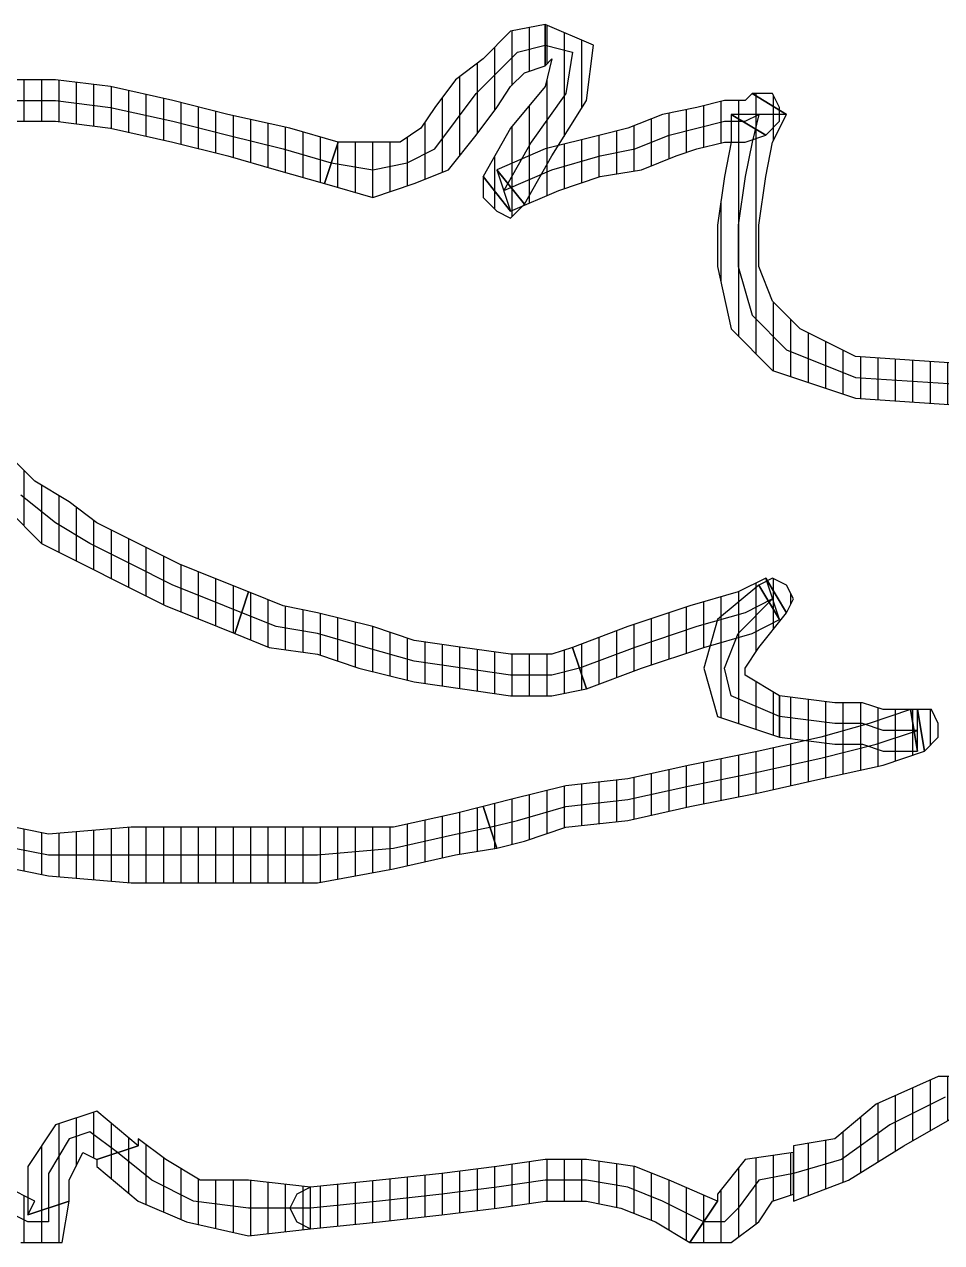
# Model space of a CAD drawing. Header units: millimetres. Extents: x 11489 to 12006, y 36725 to 37730.
# Drawn here: x 11859.53 to 11866.11, y 37455.96 to 37464.7 of the extents above; entities that cross this region are included whole.
import ezdxf

# ---------------------------------------------------------------- set-up
doc = ezdxf.new("R2010")
doc.units = ezdxf.units.MM
doc.layers.add('OC-Mutfak_Ekipman', color=252, linetype='Continuous')
pattern_1 = [(360, (-19413.11011, 29189.02214), (1e-16, 0.125), [25])]

# ---------------------------------------------------------------- blocks, each defined once
blk = doc.blocks.new('A$C0b4f8896')
at = {"ltscale": 30}
h = blk.add_hatch(dxfattribs=at)
h.set_pattern_fill('DC_LINES', color=256, scale=0.1, style=0)
h.set_pattern_definition(pattern_1)
edge = h.paths.add_edge_path(flags=0)
edge.add_line((31.1954, 52.7412), (31.2451, 52.7412))
edge.add_line((31.2451, 52.7412), (31.0961, 53.1367))
edge.add_line((31.0961, 53.1367), (30.8477, 53.5322))
edge.add_line((30.8477, 53.5322), (30.649, 53.8789))
edge.add_line((30.649, 53.8789), (30.649, 54.0762))
edge.add_line((30.649, 54.0762), (30.351, 54.1758))
edge.add_line((30.351, 54.1758), (30.351, 53.7793))
edge.add_line((30.351, 53.7793), (30.5496, 53.334))
edge.add_line((30.5496, 53.334), (30.798, 53.0371))
edge.add_line((30.798, 53.0371), (30.8477, 52.7412))
edge.add_line((30.8477, 52.7412), (30.8974, 52.7412))
h = blk.add_hatch(dxfattribs=at)
h.set_pattern_fill('DC_LINES', color=256, scale=0.1, style=0)
h.set_pattern_definition(pattern_1)
edge = h.paths.add_edge_path(flags=0)
edge.add_line((25.2346, 53.9277), (25.1849, 53.1865))
edge.add_line((25.1849, 53.1865), (24.9861, 52.79))
edge.add_line((24.9861, 52.79), (24.7875, 52.5918))
edge.add_line((24.7875, 52.5918), (24.5391, 52.4932))
edge.add_line((24.5391, 52.4932), (24.241, 52.4932))
edge.add_line((24.241, 52.4932), (23.8933, 52.543))
edge.add_line((23.8933, 52.543), (23.645, 52.5918))
edge.add_line((23.645, 52.5918), (23.4462, 52.6914))
edge.add_line((23.4462, 52.6914), (23.4462, 52.2949))
edge.add_line((23.4462, 52.2949), (23.645, 52.2949))
edge.add_line((23.645, 52.2949), (23.8933, 52.2461))
edge.add_line((23.8933, 52.2461), (24.241, 52.1963))
edge.add_line((24.241, 52.1963), (24.5391, 52.1963))
edge.add_line((24.5391, 52.1963), (24.9861, 52.2949))
edge.add_line((24.9861, 52.2949), (25.2842, 52.5918))
edge.add_line((25.2842, 52.5918), (25.4828, 53.1865))
edge.add_line((25.4828, 53.1865), (25.5325, 53.9277))
h = blk.add_hatch(dxfattribs=at)
h.set_pattern_fill('DC_LINES', color=256, scale=0.1, style=0)
h.set_pattern_definition(pattern_1)
edge = h.paths.add_edge_path(flags=0)
edge.add_line((28.0162, 53.6309), (27.7183, 53.582))
edge.add_line((27.7183, 53.582), (27.8176, 53.2852))
edge.add_line((27.8176, 53.2852), (27.9169, 52.9385))
edge.add_line((27.9169, 52.9385), (28.0162, 52.4932))
edge.add_line((28.0162, 52.4932), (28.1156, 51.999))
edge.add_line((28.1156, 51.999), (28.215, 51.5537))
edge.add_line((28.215, 51.5537), (28.2646, 51.1084))
edge.add_line((28.2646, 51.1084), (28.364, 50.7119))
edge.add_line((28.364, 50.7119), (28.4136, 50.5146))
edge.add_line((28.4136, 50.5146), (28.7117, 50.6133))
edge.add_line((28.7117, 50.6133), (28.662, 50.8115))
edge.add_line((28.662, 50.8115), (28.5627, 51.1084))
edge.add_line((28.5627, 51.1084), (28.5131, 51.5537))
edge.add_line((28.5131, 51.5537), (28.4136, 51.999))
edge.add_line((28.4136, 51.999), (28.3143, 52.4932))
edge.add_line((28.3143, 52.4932), (28.215, 52.9385))
edge.add_line((28.215, 52.9385), (28.1156, 53.3838))
edge.add_line((28.1156, 53.3838), (28.0162, 53.6807))
edge.add_line((28.0162, 53.6807), (27.7183, 53.6309))
edge.add_line((27.7183, 53.6309), (28.0162, 53.6807))
edge.add_line((28.0162, 53.6807), (27.9169, 53.7793))
edge.add_line((27.9169, 53.7793), (27.8176, 53.7793))
edge.add_line((27.8176, 53.7793), (27.7183, 53.7305))
edge.add_line((27.7183, 53.7305), (27.7183, 53.582))
h = blk.add_hatch(dxfattribs=at)
h.set_pattern_fill('DC_LINES', color=256, scale=0.1, style=0)
h.set_pattern_definition(pattern_1)
edge = h.paths.add_edge_path(flags=0)
edge.add_line((27.9169, 52.6416), (27.9666, 53.0371))
edge.add_line((27.9666, 53.0371), (27.9666, 53.2354))
edge.add_line((27.9666, 53.2354), (28.0162, 53.3838))
edge.add_line((28.0162, 53.3838), (28.0162, 53.6309))
edge.add_line((28.0162, 53.6309), (27.7183, 53.6309))
edge.add_line((27.7183, 53.6309), (27.7183, 53.3838))
edge.add_line((27.7183, 53.3838), (27.6685, 53.2354))
edge.add_line((27.6685, 53.2354), (27.6685, 53.0371))
edge.add_line((27.6685, 53.0371), (27.6189, 52.6416))
h = blk.add_hatch(dxfattribs=at)
h.set_pattern_fill('DC_LINES', color=256, scale=0.1, style=0)
h.set_pattern_definition(pattern_1)
edge = h.paths.add_edge_path(flags=0)
edge.add_line((27.0724, 52.6416), (26.8241, 52.4932))
edge.add_line((26.8241, 52.4932), (27.0724, 52.1963))
edge.add_line((27.0724, 52.1963), (27.4202, 52.0977))
edge.add_line((27.4202, 52.0977), (27.7679, 52.1963))
edge.add_line((27.7679, 52.1963), (27.9169, 52.6416))
edge.add_line((27.9169, 52.6416), (27.6189, 52.6416))
edge.add_line((27.6189, 52.6416), (27.4698, 52.3945))
edge.add_line((27.4698, 52.3945), (27.4202, 52.3945))
edge.add_line((27.4202, 52.3945), (27.2712, 52.4932))
edge.add_line((27.2712, 52.4932), (27.0228, 52.6914))
edge.add_line((27.0228, 52.6914), (26.7745, 52.543))
edge.add_line((26.7745, 52.543), (27.0228, 52.6914))
edge.add_line((27.0228, 52.6914), (26.9235, 52.7412))
edge.add_line((26.9235, 52.7412), (26.8241, 52.6914))
edge.add_line((26.8241, 52.6914), (26.7745, 52.5918))
edge.add_line((26.7745, 52.5918), (26.8241, 52.4932))
h = blk.add_hatch(dxfattribs=at)
h.set_pattern_fill('DC_LINES', color=256, scale=0.1, style=0)
h.set_pattern_definition(pattern_1)
edge = h.paths.add_edge_path(flags=0)
edge.add_line((31.5432, 51.999), (31.5432, 52.2949))
edge.add_line((31.5432, 52.2949), (31.3941, 52.4932))
edge.add_line((31.3941, 52.4932), (31.2451, 52.5918))
edge.add_line((31.2451, 52.5918), (31.1954, 52.7412))
edge.add_line((31.1954, 52.7412), (30.8974, 52.7412))
edge.add_line((30.8974, 52.7412), (30.947, 52.3945))
edge.add_line((30.947, 52.3945), (31.1954, 52.1963))
edge.add_line((31.1954, 52.1963), (31.2451, 52.1963))
h = blk.add_hatch(dxfattribs=at)
h.set_pattern_fill('DC_LINES', color=256, scale=0.1, style=0)
h.set_pattern_definition(pattern_1)
edge = h.paths.add_edge_path(flags=0)
edge.add_line((23.4462, 52.6914), (23.2972, 52.4443))
edge.add_line((23.2972, 52.4443), (23.3469, 52.3945))
edge.add_line((23.3469, 52.3945), (23.3469, 52.2461))
edge.add_line((23.3469, 52.2461), (23.3965, 52.0479))
edge.add_line((23.3965, 52.0479), (23.4462, 51.8008))
edge.add_line((23.4462, 51.8008), (23.5456, 51.5537))
edge.add_line((23.5456, 51.5537), (23.5953, 51.3555))
edge.add_line((23.5953, 51.3555), (23.6946, 50.96))
edge.add_line((23.6946, 50.96), (23.8436, 50.6133))
edge.add_line((23.8436, 50.6133), (24.1417, 50.7119))
edge.add_line((24.1417, 50.7119), (23.9927, 51.0586))
edge.add_line((23.9927, 51.0586), (23.8933, 51.3555))
edge.add_line((23.8933, 51.3555), (23.8436, 51.6523))
edge.add_line((23.8436, 51.6523), (23.7443, 51.8994))
edge.add_line((23.7443, 51.8994), (23.6946, 52.0479))
edge.add_line((23.6946, 52.0479), (23.645, 52.2461))
edge.add_line((23.645, 52.2461), (23.645, 52.3945))
edge.add_line((23.645, 52.3945), (23.5953, 52.543))
edge.add_line((23.5953, 52.543), (23.4462, 52.2949))
edge.add_line((23.4462, 52.2949), (23.5953, 52.543))
edge.add_line((23.5953, 52.543), (23.496, 52.6416))
edge.add_line((23.496, 52.6416), (23.3965, 52.6416))
edge.add_line((23.3965, 52.6416), (23.2972, 52.5918))
edge.add_line((23.2972, 52.5918), (23.2972, 52.4443))
h = blk.add_hatch(dxfattribs=at)
h.set_pattern_fill('DC_LINES', color=256, scale=0.1, style=0)
h.set_pattern_definition(pattern_1)
edge = h.paths.add_edge_path(flags=0)
edge.add_line((27.5692, 51.2568), (27.4202, 51.6523))
edge.add_line((27.4202, 51.6523), (27.2712, 52.0977))
edge.add_line((27.2712, 52.0977), (27.1718, 52.4443))
edge.add_line((27.1718, 52.4443), (27.0724, 52.6416))
edge.add_line((27.0724, 52.6416), (26.7745, 52.543))
edge.add_line((26.7745, 52.543), (26.8737, 52.3447))
edge.add_line((26.8737, 52.3447), (26.9731, 51.999))
edge.add_line((26.9731, 51.999), (27.1221, 51.5537))
edge.add_line((27.1221, 51.5537), (27.2712, 51.1572))
h = blk.add_hatch(dxfattribs=at)
h.set_pattern_fill('DC_LINES', color=256, scale=0.1, style=0)
h.set_pattern_definition(pattern_1)
h.paths.add_polyline_path([(31.4438, 49.2773), (31.3941, 49.7725), (31.3445, 50.2178), (31.2947, 50.6133), (31.2451, 50.96), (31.2451, 51.2568), (31.2947, 51.5039), (31.3941, 51.751), (31.5432, 51.999), (31.2451, 52.1963), (31.0961, 51.8506), (30.9967, 51.6025), (30.947, 51.2568), (30.947, 50.96), (30.9967, 50.6133), (31.0464, 50.2178), (31.0961, 49.7725), (31.1458, 49.2773), (31.1954, 49.1787), (31.2947, 49.1289), (31.3941, 49.1787)], flags=0)
h = blk.add_hatch(dxfattribs=at)
h.set_pattern_fill('DC_LINES', color=256, scale=0.1, style=0)
h.set_pattern_definition(pattern_1)
edge = h.paths.add_edge_path(flags=0)
edge.add_line((23.8436, 50.6133), (24.092, 50.8115))
edge.add_line((24.092, 50.8115), (23.7443, 51.0088))
edge.add_line((23.7443, 51.0088), (23.3469, 51.2568))
edge.add_line((23.3469, 51.2568), (22.9495, 51.3057))
edge.add_line((22.9495, 51.3057), (22.8005, 50.96))
edge.add_line((22.8005, 50.96), (23.0985, 50.96))
edge.add_line((23.0985, 50.96), (23.0489, 51.0088))
edge.add_line((23.0489, 51.0088), (23.2476, 50.96))
edge.add_line((23.2476, 50.96), (23.5456, 50.7119))
edge.add_line((23.5456, 50.7119), (23.8933, 50.5146))
edge.add_line((23.8933, 50.5146), (24.1417, 50.7119))
edge.add_line((24.1417, 50.7119), (23.8933, 50.5146))
edge.add_line((23.8933, 50.5146), (24.0424, 50.5146))
edge.add_line((24.0424, 50.5146), (24.1417, 50.6133))
edge.add_line((24.1417, 50.6133), (24.1913, 50.7119))
edge.add_line((24.1913, 50.7119), (24.092, 50.8115))
h = blk.add_hatch(dxfattribs=at)
h.set_pattern_fill('DC_LINES', color=256, scale=0.1, style=0)
h.set_pattern_definition(pattern_1)
edge = h.paths.add_edge_path(flags=0)
edge.add_line((27.1718, 48.7334), (27.2712, 48.9805))
edge.add_line((27.2712, 48.9805), (27.3208, 49.3271))
edge.add_line((27.3208, 49.3271), (27.4202, 49.624))
edge.add_line((27.4202, 49.624), (27.5195, 50.0195))
edge.add_line((27.5195, 50.0195), (27.5692, 50.3662))
edge.add_line((27.5692, 50.3662), (27.6189, 50.7119))
edge.add_line((27.6189, 50.7119), (27.6189, 51.0088))
edge.add_line((27.6189, 51.0088), (27.5692, 51.2568))
edge.add_line((27.5692, 51.2568), (27.2712, 51.1572))
edge.add_line((27.2712, 51.1572), (27.3208, 51.0088))
edge.add_line((27.3208, 51.0088), (27.3208, 50.7119))
edge.add_line((27.3208, 50.7119), (27.2712, 50.3662))
edge.add_line((27.2712, 50.3662), (27.2214, 50.0195))
edge.add_line((27.2214, 50.0195), (27.1221, 49.7227))
edge.add_line((27.1221, 49.7227), (27.0228, 49.3271))
edge.add_line((27.0228, 49.3271), (26.9731, 49.0801))
edge.add_line((26.9731, 49.0801), (26.8737, 48.832))
h = blk.add_hatch(dxfattribs=at)
h.set_pattern_fill('DC_LINES', color=256, scale=0.1, style=0)
h.set_pattern_definition(pattern_1)
edge = h.paths.add_edge_path(flags=0)
edge.add_line((22.8005, 50.96), (22.8502, 50.7119))
edge.add_line((22.8502, 50.7119), (23.0489, 50.5146))
edge.add_line((23.0489, 50.5146), (23.1979, 50.3164))
edge.add_line((23.1979, 50.3164), (23.3965, 50.168))
edge.add_line((23.3965, 50.168), (23.5456, 50.0693))
edge.add_line((23.5456, 50.0693), (23.645, 49.9209))
edge.add_line((23.645, 49.9209), (23.645, 49.7227))
edge.add_line((23.645, 49.7227), (23.645, 49.4756))
edge.add_line((23.645, 49.4756), (23.9429, 49.376))
edge.add_line((23.9429, 49.376), (24.0424, 49.7227))
edge.add_line((24.0424, 49.7227), (23.9429, 50.0195))
edge.add_line((23.9429, 50.0195), (23.8436, 50.2666))
edge.add_line((23.8436, 50.2666), (23.5953, 50.4648))
edge.add_line((23.5953, 50.4648), (23.3965, 50.6133))
edge.add_line((23.3965, 50.6133), (23.2476, 50.7119))
edge.add_line((23.2476, 50.7119), (23.1482, 50.8115))
edge.add_line((23.1482, 50.8115), (23.0985, 50.96))
h = blk.add_hatch(dxfattribs=at)
h.set_pattern_fill('DC_LINES', color=256, scale=0.1, style=0)
h.set_pattern_definition(pattern_1)
edge = h.paths.add_edge_path(flags=0)
edge.add_line((28.4136, 50.5146), (28.4633, 50.3164))
edge.add_line((28.4633, 50.3164), (28.5627, 49.8711))
edge.add_line((28.5627, 49.8711), (28.5627, 49.3271))
edge.add_line((28.5627, 49.3271), (28.5627, 48.6836))
edge.add_line((28.5627, 48.6836), (28.5627, 47.9912))
edge.add_line((28.5627, 47.9912), (28.6124, 47.3975))
edge.add_line((28.6124, 47.3975), (28.5131, 46.9023))
edge.add_line((28.5131, 46.9023), (28.4136, 46.7051))
edge.add_line((28.4136, 46.7051), (28.7117, 46.5068))
edge.add_line((28.7117, 46.5068), (28.811, 46.9023))
edge.add_line((28.811, 46.9023), (28.9104, 47.3975))
edge.add_line((28.9104, 47.3975), (28.96, 47.9912))
edge.add_line((28.96, 47.9912), (28.96, 48.6836))
edge.add_line((28.96, 48.6836), (28.96, 49.3271))
edge.add_line((28.96, 49.3271), (28.8607, 49.8711))
edge.add_line((28.8607, 49.8711), (28.7614, 50.3164))
edge.add_line((28.7614, 50.3164), (28.7117, 50.6133))
h = blk.add_hatch(dxfattribs=at)
h.set_pattern_fill('DC_LINES', color=256, scale=0.1, style=0)
h.set_pattern_definition(pattern_1)
edge = h.paths.add_edge_path(flags=0)
edge.add_line((23.645, 49.4756), (23.5456, 49.1289))
edge.add_line((23.5456, 49.1289), (23.4462, 48.6836))
edge.add_line((23.4462, 48.6836), (23.3469, 48.2881))
edge.add_line((23.3469, 48.2881), (23.2476, 47.8428))
edge.add_line((23.2476, 47.8428), (23.1979, 47.4473))
edge.add_line((23.1979, 47.4473), (23.1979, 47.0508))
edge.add_line((23.1979, 47.0508), (23.2476, 46.7539))
edge.add_line((23.2476, 46.7539), (23.2972, 46.457))
edge.add_line((23.2972, 46.457), (23.5953, 46.6553))
edge.add_line((23.5953, 46.6553), (23.5456, 46.7539))
edge.add_line((23.5456, 46.7539), (23.496, 47.0508))
edge.add_line((23.496, 47.0508), (23.496, 47.4473))
edge.add_line((23.496, 47.4473), (23.5456, 47.8428))
edge.add_line((23.5456, 47.8428), (23.645, 48.2881))
edge.add_line((23.645, 48.2881), (23.7443, 48.6836))
edge.add_line((23.7443, 48.6836), (23.8436, 49.0303))
edge.add_line((23.8436, 49.0303), (23.9429, 49.376))
h = blk.add_hatch(dxfattribs=at)
h.set_pattern_fill('DC_LINES', color=256, scale=0.1, style=0)
h.set_pattern_definition(pattern_1)
edge = h.paths.add_edge_path(flags=0)
edge.add_line((30.947, 47.7441), (30.9967, 47.7441))
edge.add_line((30.9967, 47.7441), (31.2451, 48.041))
edge.add_line((31.2451, 48.041), (31.3941, 48.3867))
edge.add_line((31.3941, 48.3867), (31.4935, 48.832))
edge.add_line((31.4935, 48.832), (31.4438, 49.2773))
edge.add_line((31.4438, 49.2773), (31.1458, 49.2773))
edge.add_line((31.1458, 49.2773), (31.0961, 48.832))
edge.add_line((31.0961, 48.832), (31.0961, 48.4863))
edge.add_line((31.0961, 48.4863), (30.947, 48.2383))
edge.add_line((30.947, 48.2383), (30.798, 48.041))
edge.add_line((30.798, 48.041), (30.8477, 48.041))
h = blk.add_hatch(dxfattribs=at)
h.set_pattern_fill('DC_LINES', color=256, scale=0.1, style=0)
h.set_pattern_definition(pattern_1)
edge = h.paths.add_edge_path(flags=0)
edge.add_line((25.8306, 47.0508), (25.8803, 46.7051))
edge.add_line((25.8803, 46.7051), (26.079, 46.9023))
edge.add_line((26.079, 46.9023), (26.2776, 47.1006))
edge.add_line((26.2776, 47.1006), (26.5261, 47.3477))
edge.add_line((26.5261, 47.3477), (26.675, 47.6445))
edge.add_line((26.675, 47.6445), (26.8241, 47.9414))
edge.add_line((26.8241, 47.9414), (26.9731, 48.2383))
edge.add_line((26.9731, 48.2383), (27.0724, 48.4863))
edge.add_line((27.0724, 48.4863), (27.1718, 48.7334))
edge.add_line((27.1718, 48.7334), (26.8737, 48.832))
edge.add_line((26.8737, 48.832), (26.7745, 48.585))
edge.add_line((26.7745, 48.585), (26.675, 48.3379))
edge.add_line((26.675, 48.3379), (26.5261, 48.041))
edge.add_line((26.5261, 48.041), (26.377, 47.7441))
edge.add_line((26.377, 47.7441), (26.228, 47.5459))
edge.add_line((26.228, 47.5459), (26.079, 47.2988))
edge.add_line((26.079, 47.2988), (25.8803, 47.1006))
edge.add_line((25.8803, 47.1006), (25.7809, 47.002))
edge.add_line((25.7809, 47.002), (25.8306, 46.6553))
edge.add_line((25.8306, 46.6553), (25.7809, 47.002))
edge.add_line((25.7809, 47.002), (25.6816, 46.9521))
edge.add_line((25.6816, 46.9521), (25.6816, 46.8037))
edge.add_line((25.6816, 46.8037), (25.7313, 46.7051))
edge.add_line((25.7313, 46.7051), (25.8803, 46.7051))
h = blk.add_hatch(dxfattribs=at)
h.set_pattern_fill('DC_LINES', color=256, scale=0.1, style=0)
h.set_pattern_definition(pattern_1)
edge = h.paths.add_edge_path(flags=0)
edge.add_line((31.2451, 47.5459), (31.0961, 47.5459))
edge.add_line((31.0961, 47.5459), (30.8974, 47.6445))
edge.add_line((30.8974, 47.6445), (30.947, 47.7441))
edge.add_line((30.947, 47.7441), (30.8477, 48.041))
edge.add_line((30.8477, 48.041), (30.5993, 47.7441))
edge.add_line((30.5993, 47.7441), (30.6987, 47.4473))
edge.add_line((30.6987, 47.4473), (30.9967, 47.249))
edge.add_line((30.9967, 47.249), (31.3445, 47.249))
h = blk.add_hatch(dxfattribs=at)
h.set_pattern_fill('DC_LINES', color=256, scale=0.1, style=0)
h.set_pattern_definition(pattern_1)
edge = h.paths.add_edge_path(flags=0)
edge.add_line((30.202, 45.7148), (30.2516, 45.7148))
edge.add_line((30.2516, 45.7148), (30.5993, 45.8633))
edge.add_line((30.5993, 45.8633), (30.8477, 46.1602))
edge.add_line((30.8477, 46.1602), (31.1458, 46.4082))
edge.add_line((31.1458, 46.4082), (31.3445, 46.7539))
edge.add_line((31.3445, 46.7539), (31.4438, 47.002))
edge.add_line((31.4438, 47.002), (31.5432, 47.1992))
edge.add_line((31.5432, 47.1992), (31.5432, 47.4961))
edge.add_line((31.5432, 47.4961), (31.2451, 47.5459))
edge.add_line((31.2451, 47.5459), (31.3445, 47.249))
edge.add_line((31.3445, 47.249), (31.2451, 47.2988))
edge.add_line((31.2451, 47.2988), (31.1458, 47.1006))
edge.add_line((31.1458, 47.1006), (31.0464, 46.8535))
edge.add_line((31.0464, 46.8535), (30.8477, 46.6055))
edge.add_line((30.8477, 46.6055), (30.649, 46.3584))
edge.add_line((30.649, 46.3584), (30.4006, 46.1602))
edge.add_line((30.4006, 46.1602), (30.1522, 46.0117))
edge.add_line((30.1522, 46.0117), (30.202, 46.0117))
edge.add_line((30.202, 46.0117), (30.1522, 46.0117))
edge.add_line((30.1522, 46.0117), (30.0529, 45.9629))
edge.add_line((30.0529, 45.9629), (30.0529, 45.8145))
edge.add_line((30.0529, 45.8145), (30.1026, 45.7148))
edge.add_line((30.1026, 45.7148), (30.2516, 45.7148))
for p, q in [((30.351, 54.1758), (30.351, 53.7793)), ((25.2346, 53.9277), (25.1849, 53.1865)), ((25.3339, 53.1865), (25.3835, 53.9277)), ((25.4828, 53.1865), (25.5325, 53.9277)), ((30.8477, 53.5322), (30.649, 53.8789)), ((27.8176, 53.7793), (27.7183, 53.7305)), ((27.9169, 53.7793), (27.8176, 53.7793)), ((28.0162, 53.6807), (27.9169, 53.7793)), ((30.351, 53.7793), (30.5496, 53.334)), ((30.4999, 53.8291), (30.6987, 53.4336)), ((27.7183, 53.7305), (27.7183, 53.582)), ((28.0162, 53.6807), (27.7183, 53.6309)), ((27.7183, 53.6309), (28.0162, 53.6807)), ((28.1156, 53.3838), (28.0162, 53.6807)), ((28.0162, 53.6309), (27.7183, 53.582)), ((27.7183, 53.582), (28.0162, 53.6309)), ((28.0162, 53.6309), (27.7183, 53.6309)), ((27.7183, 53.6309), (27.7183, 53.3838)), ((27.9666, 53.334), (27.8672, 53.6309)), ((27.8672, 53.6309), (27.8672, 53.3838)), ((28.0162, 53.6309), (28.0162, 53.6309)), ((28.0162, 53.3838), (28.0162, 53.6309)), ((27.7183, 53.582), (27.8176, 53.2852)), ((31.0961, 53.1367), (30.8477, 53.5322)), ((30.6987, 53.4336), (30.947, 53.0869)), ((27.7183, 53.3838), (27.6685, 53.2354)), ((27.8672, 53.3838), (27.8176, 53.2354)), ((27.9666, 53.2354), (28.0162, 53.3838)), ((28.066, 52.9385), (27.9666, 53.334)), ((28.215, 52.9385), (28.1156, 53.3838)), ((30.5496, 53.334), (30.798, 53.0371)), ((27.8176, 53.2852), (27.9169, 52.9385)), ((25.1849, 53.1865), (24.9861, 52.79)), ((25.1351, 52.6914), (25.3339, 53.1865)), ((25.2842, 52.5918), (25.4828, 53.1865)), ((27.6685, 53.2354), (27.6685, 53.0371)), ((27.8176, 53.2354), (27.8176, 53.0371)), ((27.9666, 53.0371), (27.9666, 53.2354)), ((30.947, 53.0869), (31.0464, 52.7412)), ((31.2451, 52.7412), (31.0961, 53.1367)), ((27.6685, 53.0371), (27.6189, 52.6416)), ((27.8176, 53.0371), (27.7679, 52.6416)), ((27.9169, 52.6416), (27.9666, 53.0371)), ((30.798, 53.0371), (30.8477, 52.7412)), ((27.9169, 52.9385), (28.0162, 52.4932)), ((28.1653, 52.4932), (28.066, 52.9385)), ((28.3143, 52.4932), (28.215, 52.9385)), ((24.9861, 52.79), (24.7875, 52.5918)), ((26.9235, 52.7412), (26.8241, 52.6914)), ((27.0228, 52.6914), (26.9235, 52.7412)), ((30.8477, 52.7412), (30.8974, 52.7412)), ((31.1954, 52.7412), (30.8974, 52.7412)), ((30.8974, 52.7412), (30.947, 52.3945)), ((30.8974, 52.7412), (31.1954, 52.7412)), ((31.0464, 52.7412), (31.0961, 52.4932)), ((31.2451, 52.5918), (31.1954, 52.7412)), ((31.1954, 52.7412), (31.2451, 52.7412)), ((31.1954, 52.7412), (31.1954, 52.7412)), ((23.4462, 52.6914), (23.2972, 52.4443)), ((23.2972, 52.4443), (23.4462, 52.6914)), ((23.3965, 52.6416), (23.2972, 52.5918)), ((23.496, 52.6416), (23.3965, 52.6416)), ((23.4462, 52.6914), (23.4462, 52.6914)), ((23.645, 52.5918), (23.4462, 52.6914)), ((23.4462, 52.6914), (23.4462, 52.2949)), ((23.5953, 52.543), (23.496, 52.6416)), ((24.8868, 52.4443), (25.1351, 52.6914)), ((27.0228, 52.6914), (26.7745, 52.543)), ((26.7745, 52.543), (27.0228, 52.6914)), ((26.8241, 52.6914), (26.7745, 52.5918)), ((27.0724, 52.6416), (26.7745, 52.543)), ((27.0724, 52.6416), (26.8241, 52.4932)), ((26.8241, 52.4932), (27.0724, 52.6416)), ((27.2712, 52.4932), (27.0228, 52.6914)), ((27.1718, 52.4443), (27.0724, 52.6416)), ((27.0724, 52.6416), (27.0724, 52.6416)), ((27.6189, 52.6416), (27.4698, 52.3945)), ((27.6189, 52.6416), (27.6189, 52.6416)), ((27.6189, 52.6416), (27.9169, 52.6416)), ((27.9169, 52.6416), (27.6189, 52.6416)), ((27.7679, 52.6416), (27.6189, 52.2949)), ((27.7679, 52.1963), (27.9169, 52.6416)), ((27.9169, 52.6416), (27.9169, 52.6416)), ((27.9169, 52.6416), (27.9169, 52.6416)), ((23.2972, 52.5918), (23.2972, 52.4443)), ((23.8933, 52.543), (23.645, 52.5918)), ((24.7875, 52.5918), (24.5391, 52.4932)), ((24.9861, 52.2949), (25.2842, 52.5918)), ((26.7745, 52.5918), (26.8241, 52.4932)), ((27.1718, 52.3447), (26.9235, 52.5918)), ((26.9235, 52.5918), (27.0228, 52.3945)), ((31.3941, 52.4932), (31.2451, 52.5918)), ((23.5953, 52.543), (23.4462, 52.2949)), ((23.4462, 52.2949), (23.5953, 52.543)), ((23.496, 52.3945), (23.4462, 52.4932)), ((23.4462, 52.4932), (23.645, 52.4443)), ((23.645, 52.3945), (23.5953, 52.543)), ((24.241, 52.4932), (23.8933, 52.543)), ((24.5391, 52.4932), (24.241, 52.4932)), ((26.7745, 52.543), (26.8737, 52.3447)), ((26.8241, 52.4932), (27.0724, 52.1963)), ((27.4202, 52.3945), (27.2712, 52.4932)), ((28.0162, 52.4932), (28.1156, 51.999)), ((28.2646, 51.999), (28.1653, 52.4932)), ((28.4136, 51.999), (28.3143, 52.4932)), ((31.0961, 52.4932), (31.2947, 52.3447)), ((31.5432, 52.2949), (31.3941, 52.4932)), ((23.2972, 52.4443), (23.3469, 52.3945)), ((23.3469, 52.3945), (23.3469, 52.2461)), ((23.496, 52.2461), (23.496, 52.3945)), ((23.645, 52.4443), (23.8933, 52.3945)), ((23.645, 52.2461), (23.645, 52.3945)), ((23.8933, 52.3945), (24.241, 52.3447)), ((24.5391, 52.3447), (24.8868, 52.4443)), ((27.0228, 52.3945), (27.1221, 52.0479)), ((27.2712, 52.0977), (27.1718, 52.4443)), ((27.4698, 52.3945), (27.4202, 52.3945)), ((30.947, 52.3945), (31.1954, 52.1963)), ((23.4462, 52.2949), (23.645, 52.2949)), ((23.645, 52.2949), (23.8933, 52.2461)), ((24.241, 52.3447), (24.5391, 52.3447)), ((24.5391, 52.1963), (24.9861, 52.2949)), ((26.8737, 52.3447), (26.9731, 51.999)), ((27.4202, 52.2461), (27.1718, 52.3447)), ((27.6189, 52.2949), (27.4202, 52.2461)), ((31.2947, 52.3447), (31.3941, 52.2461)), ((31.5432, 51.999), (31.5432, 52.2949)), ((23.3469, 52.2461), (23.3965, 52.0479)), ((23.5456, 52.0479), (23.496, 52.2461)), ((23.6946, 52.0479), (23.645, 52.2461)), ((23.8933, 52.2461), (24.241, 52.1963)), ((24.241, 52.1963), (24.5391, 52.1963)), ((27.0724, 52.1963), (27.4202, 52.0977)), ((27.4202, 52.0977), (27.7679, 52.1963)), ((31.2451, 52.1963), (31.0961, 51.8506)), ((31.1954, 52.1963), (31.2451, 52.1963)), ((31.2451, 52.1963), (31.2451, 52.1963)), ((31.2451, 52.1963), (31.2451, 52.1963)), ((31.2451, 52.1963), (31.5432, 51.999)), ((31.5432, 51.999), (31.2451, 52.1963)), ((31.3941, 52.2461), (31.3941, 52.0977)), ((23.3965, 52.0479), (23.4462, 51.8008)), ((23.5953, 51.8506), (23.5456, 52.0479)), ((23.7443, 51.8994), (23.6946, 52.0479)), ((27.1221, 52.0479), (27.2712, 51.6025)), ((27.4202, 51.6523), (27.2712, 52.0977)), ((31.3941, 52.0977), (31.2451, 51.8008)), ((26.9731, 51.999), (27.1221, 51.5537)), ((28.1156, 51.999), (28.215, 51.5537)), ((28.364, 51.5537), (28.2646, 51.999)), ((28.5131, 51.5537), (28.4136, 51.999)), ((31.3941, 51.751), (31.5432, 51.999)), ((31.5432, 51.999), (31.5432, 51.999)), ((31.5432, 51.999), (31.5432, 51.999)), ((23.6946, 51.6025), (23.5953, 51.8506)), ((23.8436, 51.6523), (23.7443, 51.8994)), ((31.0961, 51.8506), (30.9967, 51.6025)), ((23.4462, 51.8008), (23.5456, 51.5537)), ((31.2451, 51.8008), (31.1458, 51.5537)), ((31.2947, 51.5039), (31.3941, 51.751)), ((23.7443, 51.3555), (23.6946, 51.6025)), ((23.8933, 51.3555), (23.8436, 51.6523)), ((27.2712, 51.6025), (27.4202, 51.207)), ((27.5692, 51.2568), (27.4202, 51.6523)), ((30.9967, 51.6025), (30.947, 51.2568)), ((23.5456, 51.5537), (23.5953, 51.3555)), ((27.1221, 51.5537), (27.2712, 51.1572)), ((28.215, 51.5537), (28.2646, 51.1084)), ((28.4136, 51.1084), (28.364, 51.5537)), ((28.5627, 51.1084), (28.5131, 51.5537)), ((31.1458, 51.5537), (31.0961, 51.2568)), ((31.2451, 51.2568), (31.2947, 51.5039)), ((23.5953, 51.3555), (23.6946, 50.96)), ((23.8436, 51.0088), (23.7443, 51.3555)), ((23.9927, 51.0586), (23.8933, 51.3555)), ((22.9495, 51.3057), (22.8005, 50.96)), ((23.3469, 51.2568), (22.9495, 51.3057)), ((23.7443, 51.0088), (23.3469, 51.2568)), ((27.2712, 51.1572), (27.5692, 51.2568)), ((27.5692, 51.2568), (27.2712, 51.1572)), ((27.5692, 51.2568), (27.5692, 51.2568)), ((27.5692, 51.2568), (27.5692, 51.2568)), ((27.6189, 51.0088), (27.5692, 51.2568)), ((30.947, 51.2568), (30.947, 50.96)), ((31.0961, 51.2568), (31.0961, 50.96)), ((31.2451, 50.96), (31.2451, 51.2568)), ((22.9495, 50.96), (22.9991, 51.1572)), ((22.9991, 51.1572), (23.2972, 51.1084)), ((27.2712, 51.1572), (27.2712, 51.1572)), ((27.2712, 51.1572), (27.3208, 51.0088)), ((27.4202, 51.207), (27.4698, 51.0088)), ((23.2972, 51.1084), (23.645, 50.8604)), ((24.1417, 50.7119), (23.9927, 51.0586)), ((28.2646, 51.1084), (28.364, 50.7119)), ((28.5131, 50.7617), (28.4136, 51.1084)), ((28.662, 50.8115), (28.5627, 51.1084)), ((23.0985, 50.96), (23.0489, 51.0088)), ((23.0489, 51.0088), (23.2476, 50.96)), ((24.092, 50.8115), (23.7443, 51.0088)), ((23.9927, 50.6631), (23.8436, 51.0088)), ((27.3208, 51.0088), (27.3208, 50.7119)), ((27.4698, 51.0088), (27.4698, 50.7119)), ((27.6189, 50.7119), (27.6189, 51.0088)), ((22.8005, 50.96), (23.0985, 50.96)), ((22.8005, 50.96), (22.8005, 50.96)), ((22.8005, 50.96), (22.8502, 50.7119)), ((23.0985, 50.96), (22.8005, 50.96)), ((22.8005, 50.96), (22.8005, 50.96)), ((22.9991, 50.7617), (22.9495, 50.96)), ((23.1482, 50.8115), (23.0985, 50.96)), ((23.0985, 50.96), (23.0985, 50.96)), ((23.2476, 50.96), (23.5456, 50.7119)), ((23.6946, 50.96), (23.8436, 50.6133)), ((30.947, 50.96), (30.9967, 50.6133)), ((31.0961, 50.96), (31.1458, 50.6133)), ((31.2947, 50.6133), (31.2451, 50.96)), ((23.2476, 50.7119), (23.1482, 50.8115)), ((23.645, 50.8604), (23.9927, 50.6631)), ((23.8436, 50.6133), (24.092, 50.8115)), ((24.092, 50.8115), (23.8436, 50.6133)), ((24.1913, 50.7119), (24.092, 50.8115)), ((28.7117, 50.6133), (28.662, 50.8115)), ((22.8502, 50.7119), (23.0489, 50.5146)), ((23.1482, 50.6133), (22.9991, 50.7617)), ((23.3965, 50.6133), (23.2476, 50.7119)), ((23.5456, 50.7119), (23.8933, 50.5146)), ((23.8436, 50.6133), (24.1417, 50.7119)), ((23.8933, 50.5146), (24.1417, 50.7119)), ((24.1417, 50.7119), (23.8933, 50.5146)), ((24.1417, 50.6133), (24.1913, 50.7119)), ((27.3208, 50.7119), (27.2712, 50.3662)), ((27.4698, 50.7119), (27.4202, 50.3662)), ((27.5692, 50.3662), (27.6189, 50.7119)), ((28.364, 50.7119), (28.4136, 50.5146)), ((28.5627, 50.5635), (28.5131, 50.7617)), ((23.2972, 50.4648), (23.1482, 50.6133)), ((23.5953, 50.4648), (23.3965, 50.6133)), ((23.8436, 50.6133), (23.8436, 50.6133)), ((24.0424, 50.5146), (24.1417, 50.6133)), ((28.4136, 50.5146), (28.7117, 50.6133)), ((28.7117, 50.6133), (28.4136, 50.5146)), ((28.6124, 50.3164), (28.5627, 50.5635)), ((28.7614, 50.3164), (28.7117, 50.6133)), ((28.7117, 50.6133), (28.7117, 50.6133)), ((30.9967, 50.6133), (31.0464, 50.2178)), ((31.1458, 50.6133), (31.1954, 50.2178)), ((31.3445, 50.2178), (31.2947, 50.6133)), ((23.0489, 50.5146), (23.1979, 50.3164)), ((23.496, 50.3164), (23.2972, 50.4648)), ((23.8436, 50.2666), (23.5953, 50.4648)), ((23.8933, 50.5146), (24.0424, 50.5146)), ((28.4136, 50.5146), (28.4136, 50.5146)), ((28.4136, 50.5146), (28.4633, 50.3164)), ((28.4136, 50.5146), (28.4136, 50.5146)), ((27.2712, 50.3662), (27.2214, 50.0195)), ((27.4202, 50.3662), (27.3705, 50.0195)), ((27.5195, 50.0195), (27.5692, 50.3662)), ((23.1979, 50.3164), (23.3965, 50.168)), ((23.6946, 50.168), (23.496, 50.3164)), ((28.4633, 50.3164), (28.5627, 49.8711)), ((28.7117, 49.8711), (28.6124, 50.3164)), ((28.8607, 49.8711), (28.7614, 50.3164)), ((23.9429, 50.0195), (23.8436, 50.2666)), ((31.0464, 50.2178), (31.0961, 49.7725)), ((31.1954, 50.2178), (31.2451, 49.7725)), ((31.3941, 49.7725), (31.3445, 50.2178)), ((23.3965, 50.168), (23.5456, 50.0693)), ((23.7939, 49.9697), (23.6946, 50.168)), ((23.5456, 50.0693), (23.645, 49.9209)), ((24.0424, 49.7227), (23.9429, 50.0195)), ((27.2214, 50.0195), (27.1221, 49.7227)), ((27.3705, 50.0195), (27.2712, 49.6729)), ((27.4202, 49.624), (27.5195, 50.0195)), ((23.645, 49.9209), (23.645, 49.7227)), ((23.8436, 49.7227), (23.7939, 49.9697)), ((28.5627, 49.8711), (28.5627, 49.3271)), ((28.7614, 49.3271), (28.7117, 49.8711)), ((28.96, 49.3271), (28.8607, 49.8711)), ((31.0961, 49.7725), (31.1458, 49.2773)), ((31.2451, 49.7725), (31.2947, 49.2773)), ((31.4438, 49.2773), (31.3941, 49.7725)), ((23.645, 49.7227), (23.645, 49.4756)), ((23.7939, 49.4258), (23.8436, 49.7227)), ((23.9429, 49.376), (24.0424, 49.7227)), ((27.1221, 49.7227), (27.0228, 49.3271)), ((27.2712, 49.6729), (27.1718, 49.3271)), ((27.3208, 49.3271), (27.4202, 49.624)), ((23.645, 49.4756), (23.5456, 49.1289)), ((23.645, 49.4756), (23.645, 49.4756)), ((23.9429, 49.376), (23.645, 49.4756)), ((23.645, 49.4756), (23.645, 49.4756)), ((23.645, 49.4756), (23.9429, 49.376)), ((23.6946, 49.0801), (23.7939, 49.4258)), ((23.8436, 49.0303), (23.9429, 49.376)), ((23.9429, 49.376), (23.9429, 49.376)), ((27.0228, 49.3271), (26.9731, 49.0801)), ((27.1718, 49.3271), (27.1221, 49.0303)), ((27.2712, 48.9805), (27.3208, 49.3271)), ((28.5627, 49.3271), (28.5627, 48.6836)), ((28.7614, 48.6836), (28.7614, 49.3271)), ((28.96, 48.6836), (28.96, 49.3271)), ((31.1458, 49.2773), (31.0961, 48.832)), ((31.4438, 49.2773), (31.1458, 49.2773)), ((31.1458, 49.2773), (31.1458, 49.2773)), ((31.1458, 49.2773), (31.1458, 49.2773)), ((31.1458, 49.2773), (31.1954, 49.1787)), ((31.2947, 49.2773), (31.2947, 48.832)), ((31.3941, 49.1787), (31.4438, 49.2773)), ((31.4935, 48.832), (31.4438, 49.2773)), ((31.4438, 49.2773), (31.4438, 49.2773)), ((31.4438, 49.2773), (31.4438, 49.2773)), ((31.4438, 49.2773), (31.4438, 49.2773)), ((31.1954, 49.1787), (31.2947, 49.1289)), ((31.2947, 49.1289), (31.3941, 49.1787)), ((23.5456, 49.1289), (23.4462, 48.6836)), ((23.5953, 48.6836), (23.6946, 49.0801)), ((26.9731, 49.0801), (26.8737, 48.832)), ((23.7443, 48.6836), (23.8436, 49.0303)), ((27.1221, 49.0303), (27.0228, 48.7832)), ((27.1718, 48.7334), (27.2712, 48.9805)), ((26.8737, 48.832), (26.7745, 48.585)), ((26.8737, 48.832), (26.8737, 48.832)), ((26.8737, 48.832), (27.1718, 48.7334)), ((27.1718, 48.7334), (26.8737, 48.832)), ((31.0961, 48.832), (31.0961, 48.4863)), ((31.2947, 48.832), (31.2451, 48.4365)), ((31.3941, 48.3867), (31.4935, 48.832)), ((27.0228, 48.7832), (26.9235, 48.5352)), ((27.0724, 48.4863), (27.1718, 48.7334)), ((27.1718, 48.7334), (27.1718, 48.7334)), ((27.1718, 48.7334), (27.1718, 48.7334)), ((23.4462, 48.6836), (23.3469, 48.2881)), ((23.496, 48.2881), (23.5953, 48.6836)), ((23.645, 48.2881), (23.7443, 48.6836)), ((28.5627, 48.6836), (28.5627, 47.9912)), ((28.7614, 47.9912), (28.7614, 48.6836)), ((28.96, 47.9912), (28.96, 48.6836)), ((26.7745, 48.585), (26.675, 48.3379)), ((26.9235, 48.5352), (26.8241, 48.2881)), ((26.9731, 48.2383), (27.0724, 48.4863)), ((31.0961, 48.4863), (30.947, 48.2383)), ((31.2451, 48.4365), (31.0961, 48.1396)), ((31.2451, 48.041), (31.3941, 48.3867)), ((23.3469, 48.2881), (23.2476, 47.8428)), ((23.3965, 47.8428), (23.496, 48.2881)), ((23.5456, 47.8428), (23.645, 48.2881)), ((26.675, 48.3379), (26.5261, 48.041)), ((26.8241, 48.2881), (26.675, 47.9912)), ((26.8241, 47.9414), (26.9731, 48.2383)), ((30.947, 48.2383), (30.798, 48.041)), ((31.0961, 48.1396), (30.8974, 47.8926)), ((26.5261, 48.041), (26.377, 47.7441)), ((30.8477, 48.041), (30.5993, 47.7441)), ((30.798, 48.041), (30.8477, 48.041)), ((30.8477, 48.041), (30.947, 47.7441)), ((30.947, 47.7441), (30.8477, 48.041)), ((30.9967, 47.7441), (31.2451, 48.041)), ((26.675, 47.9912), (26.5261, 47.6943)), ((26.675, 47.6445), (26.8241, 47.9414)), ((28.5627, 47.9912), (28.6124, 47.3975)), ((28.7614, 47.3975), (28.7614, 47.9912)), ((28.9104, 47.3975), (28.96, 47.9912)), ((23.2476, 47.8428), (23.1979, 47.4473)), ((23.3469, 47.4473), (23.3965, 47.8428)), ((23.496, 47.4473), (23.5456, 47.8428)), ((30.8974, 47.8926), (30.7484, 47.6943)), ((26.377, 47.7441), (26.228, 47.5459)), ((30.5993, 47.7441), (30.6987, 47.4473)), ((30.8974, 47.6445), (30.947, 47.7441)), ((30.947, 47.7441), (30.9967, 47.7441)), ((30.947, 47.7441), (30.947, 47.7441)), ((26.5261, 47.6943), (26.377, 47.4473)), ((30.7484, 47.6943), (30.798, 47.5459)), ((26.5261, 47.3477), (26.675, 47.6445)), ((31.0961, 47.5459), (30.8974, 47.6445)), ((30.8974, 47.6445), (30.8974, 47.6445)), ((26.228, 47.5459), (26.079, 47.2988)), ((30.798, 47.5459), (31.0464, 47.3975)), ((31.2451, 47.5459), (31.0961, 47.5459)), ((31.2451, 47.5459), (31.2451, 47.5459)), ((31.3445, 47.249), (31.2451, 47.5459)), ((31.2451, 47.5459), (31.2451, 47.5459)), ((31.5432, 47.4961), (31.2451, 47.5459)), ((31.2451, 47.5459), (31.3445, 47.249)), ((31.5432, 47.1992), (31.5432, 47.4961)), ((23.1979, 47.4473), (23.1979, 47.0508)), ((23.3469, 47.0508), (23.3469, 47.4473)), ((23.496, 47.0508), (23.496, 47.4473)), ((26.377, 47.4473), (26.1783, 47.1992)), ((28.6124, 47.3975), (28.5131, 46.9023)), ((28.662, 46.9023), (28.7614, 47.3975)), ((28.811, 46.9023), (28.9104, 47.3975)), ((30.6987, 47.4473), (30.9967, 47.249)), ((31.0464, 47.3975), (31.2947, 47.3975)), ((31.2947, 47.3975), (31.3941, 47.3975)), ((31.3941, 47.3975), (31.3941, 47.249)), ((26.079, 47.2988), (25.8803, 47.1006)), ((26.2776, 47.1006), (26.5261, 47.3477)), ((31.2451, 47.2988), (31.1458, 47.1006)), ((31.3445, 47.249), (31.2451, 47.2988)), ((31.2451, 47.2988), (31.2451, 47.2988)), ((30.9967, 47.249), (31.3445, 47.249)), ((31.3941, 47.249), (31.2947, 47.0508)), ((31.3445, 47.249), (31.3445, 47.249))]:
    blk.add_line(p, q, dxfattribs=at)

msp = doc.modelspace()

# ---------------------------------------------------------------- block references
at = {"layer": 'OC-Mutfak_Ekipman', "linetype": 'Continuous', "rotation": 270}
msp.add_blockref('A$C0b4f8896', (11812.3011, 37487.5019), dxfattribs=at)

doc.saveas('drawing.dxf')
